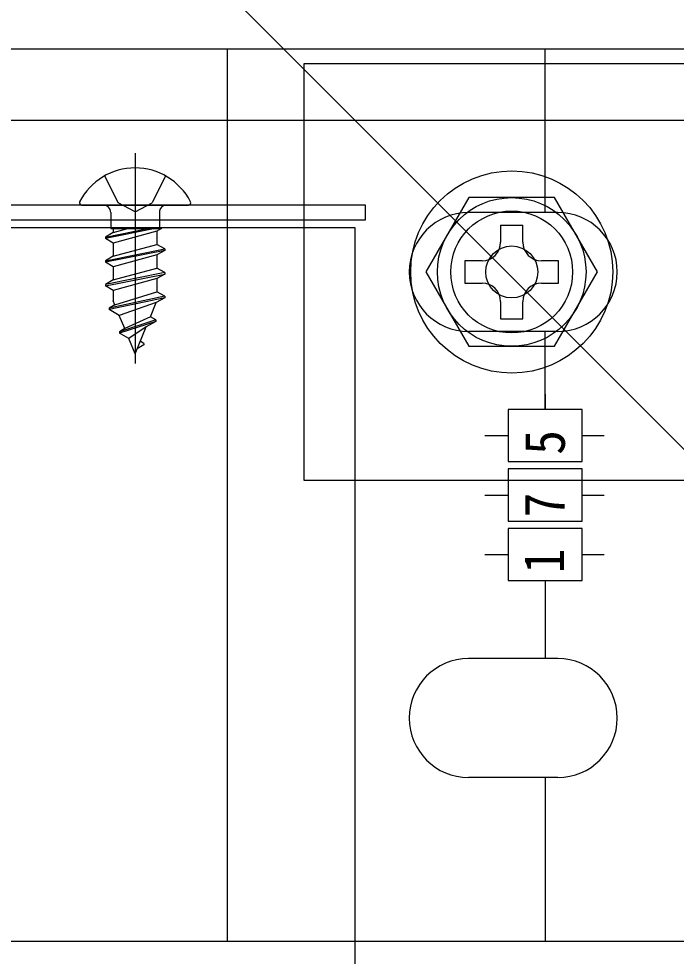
# Model space of a CAD drawing. Units: millimetres, scale not verified. Extents: x -875 to 875, y -1300 to 1292.
# Drawn here: x -252.8 to -208.6, y 801.2 to 864.3 of the extents above; entities that cross this region are included whole.
import ezdxf
from ezdxf.enums import TextEntityAlignment as Align

# ---------------------------------------------------------------- set-up
doc = ezdxf.new("R2010")
doc.units = ezdxf.units.MM
doc.header["$LTSCALE"] = 8
doc.layers.add('0-3_YKK_12', color=2, linetype='Continuous')
doc.layers.add('0-4_YKK_13', color=4, linetype='Continuous')
doc.styles.add('ＭＳ ゴシック', font='')
doc.styles.get('ＭＳ ゴシック').set_extended_font_data('MS Gothic')

msp = doc.modelspace()

# ---------------------------------------------------------------- linework, layer by layer
at = {"layer": '0-3_YKK_12'}
msp.add_line((-304.998, 932.253), (-104.998, 732.253), dxfattribs=at)
for points in [[(-285.498, 857.453), (690.002, 857.453), (690.002, 887.253), (-285.498, 887.253)], [(-259.998, 850.253), (-230.198, 850.253), (-230.198, 124.253), (-259.998, 124.253)]]:
    msp.add_lwpolyline(points, close=True, dxfattribs=at)
at = {"layer": '0-4_YKK_13'}
for p, q in [((-303.698, 862.253), (-162.698, 862.253)), ((-238.798, 862.253), (-238.798, 802.253)), ((-217.398, 851.253), (-217.398, 862.253)), ((-244.998, 855.253), (-244.998, 841.1)), ((-247.048, 853.719), (-246.143, 851.904)), ((-242.948, 853.719), (-243.853, 851.904)), ((-244.998, 851.295), (-246.143, 851.904)), ((-244.998, 851.295), (-243.853, 851.904)), ((-248.594, 851.753), (-241.402, 851.753)), ((-246.633, 851.253), (-246.633, 850.166)), ((-243.363, 851.253), (-243.363, 850.166)), ((-216.548, 851.253), (-222.548, 851.253)), ((-243.64, 850.166), (-246.998, 849.498)), ((-246.998, 849.598), (-244.143, 850.166)), ((-246.633, 850.166), (-243.219, 850.166)), ((-246.473, 850.166), (-246.473, 849.901)), ((-246.473, 849.901), (-245.492, 850.166)), ((-243.523, 849.99), (-246.473, 849.195)), ((-243.219, 850.166), (-243.523, 849.99)), ((-243.523, 849.99), (-243.523, 849.106)), ((-220.398, 850.403), (-220.398, 849.253)), ((-220.398, 850.403), (-218.898, 850.403)), ((-218.898, 849.253), (-218.898, 850.403)), ((-246.473, 849.901), (-246.998, 849.598)), ((-246.998, 849.598), (-246.998, 849.498)), ((-246.473, 849.195), (-246.998, 849.498)), ((-246.998, 848.008), (-242.998, 848.803)), ((-242.998, 848.703), (-246.998, 847.908)), ((-246.473, 849.195), (-246.473, 848.311)), ((-246.473, 848.311), (-243.523, 849.106)), ((-242.998, 848.803), (-243.523, 849.106)), ((-243.523, 848.4), (-246.473, 847.605)), ((-243.523, 848.4), (-243.523, 847.516)), ((-246.473, 847.605), (-246.998, 847.908)), ((-246.473, 847.605), (-246.473, 846.721)), ((-246.473, 846.721), (-243.523, 847.516)), ((-242.998, 847.213), (-243.523, 847.516)), ((-222.798, 848.003), (-222.798, 846.503)), ((-221.648, 848.003), (-222.798, 848.003)), ((-216.498, 848.003), (-217.648, 848.003)), ((-216.498, 846.503), (-216.498, 848.003)), ((-242.998, 847.213), (-246.998, 846.418)), ((-246.998, 846.318), (-242.998, 847.113)), ((-243.523, 846.81), (-246.473, 846.015)), ((-242.998, 847.113), (-243.523, 846.81)), ((-243.523, 846.81), (-243.523, 845.926)), ((-242.998, 847.213), (-242.998, 847.113)), ((-246.473, 846.721), (-246.998, 846.418)), ((-246.998, 846.418), (-246.998, 846.318)), ((-246.473, 846.015), (-246.998, 846.318)), ((-222.798, 846.503), (-221.648, 846.503)), ((-217.648, 846.503), (-216.498, 846.503)), ((-242.998, 845.623), (-246.748, 844.828)), ((-242.998, 845.523), (-246.748, 844.728)), ((-246.473, 846.015), (-246.473, 845.314)), ((-246.364, 845.05), (-243.523, 845.926)), ((-242.998, 845.523), (-243.574, 845.191)), ((-242.998, 845.623), (-243.523, 845.926)), ((-242.998, 845.623), (-242.998, 845.523)), ((-246.364, 845.05), (-246.748, 844.828)), ((-246.364, 845.05), (-246.473, 845.314)), ((-243.574, 845.191), (-246.068, 844.335)), ((-243.966, 844.245), (-243.574, 845.191)), ((-220.398, 845.253), (-220.398, 844.103)), ((-246.748, 844.828), (-246.748, 844.728)), ((-246.068, 844.335), (-246.748, 844.728)), ((-245.697, 843.441), (-246.068, 844.335)), ((-243.598, 844.033), (-246.048, 843.238)), ((-243.966, 844.245), (-245.697, 843.441)), ((-243.598, 843.933), (-244.251, 843.556)), ((-243.598, 844.033), (-243.966, 844.245)), ((-245.697, 843.441), (-246.048, 843.238)), ((-246.048, 843.238), (-246.048, 843.138)), ((-245.422, 842.777), (-246.048, 843.138)), ((-244.251, 843.556), (-245.422, 842.777)), ((-244.998, 841.753), (-244.251, 843.556)), ((-216.548, 843.253), (-222.548, 843.253)), ((-217.398, 838.003), (-217.398, 843.253)), ((-244.998, 841.753), (-245.422, 842.777)), ((-244.398, 842.443), (-244.652, 842.59)), ((-217.398, 839.038), (-217.398, 838.003)), ((-221.458, 836.253), (-219.898, 836.253)), ((-214.898, 836.253), (-213.423, 836.253)), ((-221.458, 832.253), (-219.898, 832.253)), ((-214.898, 832.253), (-213.423, 832.253)), ((-221.458, 828.253), (-219.898, 828.253)), ((-214.898, 828.253), (-213.423, 828.253)), ((-217.398, 826.503), (-217.398, 824.503)), ((-217.398, 826.503), (-217.398, 825.332)), ((-217.398, 826.503), (-217.398, 821.253)), ((-216.548, 821.253), (-222.548, 821.253)), ((-216.548, 813.253), (-222.548, 813.253)), ((-217.398, 813.253), (-217.398, 802.253))]:
    msp.add_line(p, q, dxfattribs=at)
for points in [[(-303.698, 862.253), (-303.698, 802.253), (-162.698, 802.253), (-162.698, 862.253)], [(-242.998, 848.803), (-242.998, 848.703), (-243.523, 848.4)], [(-246.473, 848.311), (-246.998, 848.008), (-246.998, 847.908)], [(-220.398, 844.103), (-218.898, 844.103), (-218.898, 845.253)], [(-243.598, 844.033), (-243.598, 843.933), (-246.048, 843.138)], [(-244.398, 842.443), (-244.398, 842.343), (-244.866, 842.073)]]:
    msp.add_lwpolyline(points, dxfattribs=at)
for points in [[(-233.648, 833.253), (-205.648, 833.253), (-205.648, 861.253), (-233.648, 861.253)], [(-222.535, 852.253), (-225.422, 847.253), (-222.535, 842.253), (-216.761, 842.253), (-213.875, 847.253), (-216.761, 852.253)], [(-260.498, 850.753), (-229.498, 850.753), (-229.498, 851.753), (-260.498, 851.753)], [(-214.898, 834.503), (-214.898, 838.003), (-219.898, 838.003), (-219.898, 834.503)], [(-214.898, 830.503), (-214.898, 834.003), (-219.898, 834.003), (-219.898, 830.503)], [(-214.898, 826.503), (-214.898, 830.003), (-219.898, 830.003), (-219.898, 826.503)]]:
    msp.add_lwpolyline(points, close=True, dxfattribs=at)
for radius in [6.8, 5, 4.1, 1.75]:
    msp.add_circle((-219.648, 847.253), radius, dxfattribs=at)
for centre, radius, start, end in [((-244.998, 850.053), 4.2, 27.28096, 152.71904), ((-248.594, 851.908), 0.154, 152.71904, 270), ((-241.402, 851.908), 0.154, 270, 27.28096), ((-247.133, 851.253), 0.5, 0, 90), ((-242.863, 851.253), 0.5, 90, 180), ((-222.548, 847.253), 4, 90, 270), ((-216.548, 847.253), 4, 270, 90), ((-221.648, 849.253), 1.25, 270, 0), ((-217.648, 849.253), 1.25, 180, 270), ((-221.648, 845.253), 1.25, 0, 90), ((-217.648, 845.253), 1.25, 90, 180), ((-222.548, 817.253), 4, 90, 270), ((-216.548, 817.253), 4, 270, 90)]:
    msp.add_arc(centre, radius, start, end, dxfattribs=at)

# ---------------------------------------------------------------- texts
at = {"layer": '0-4_YKK_13', "style": 'ＭＳ ゴシック', "width": 0.9}
for s, p in [('5', (-215.258, 834.96)), ('7', (-215.277, 830.748)), ('1', (-215.316, 826.985))]:
    msp.add_text(s, height=2.711, rotation=90, dxfattribs=at).set_placement(p, align=Align.BOTTOM_LEFT)

doc.saveas('drawing.dxf')
